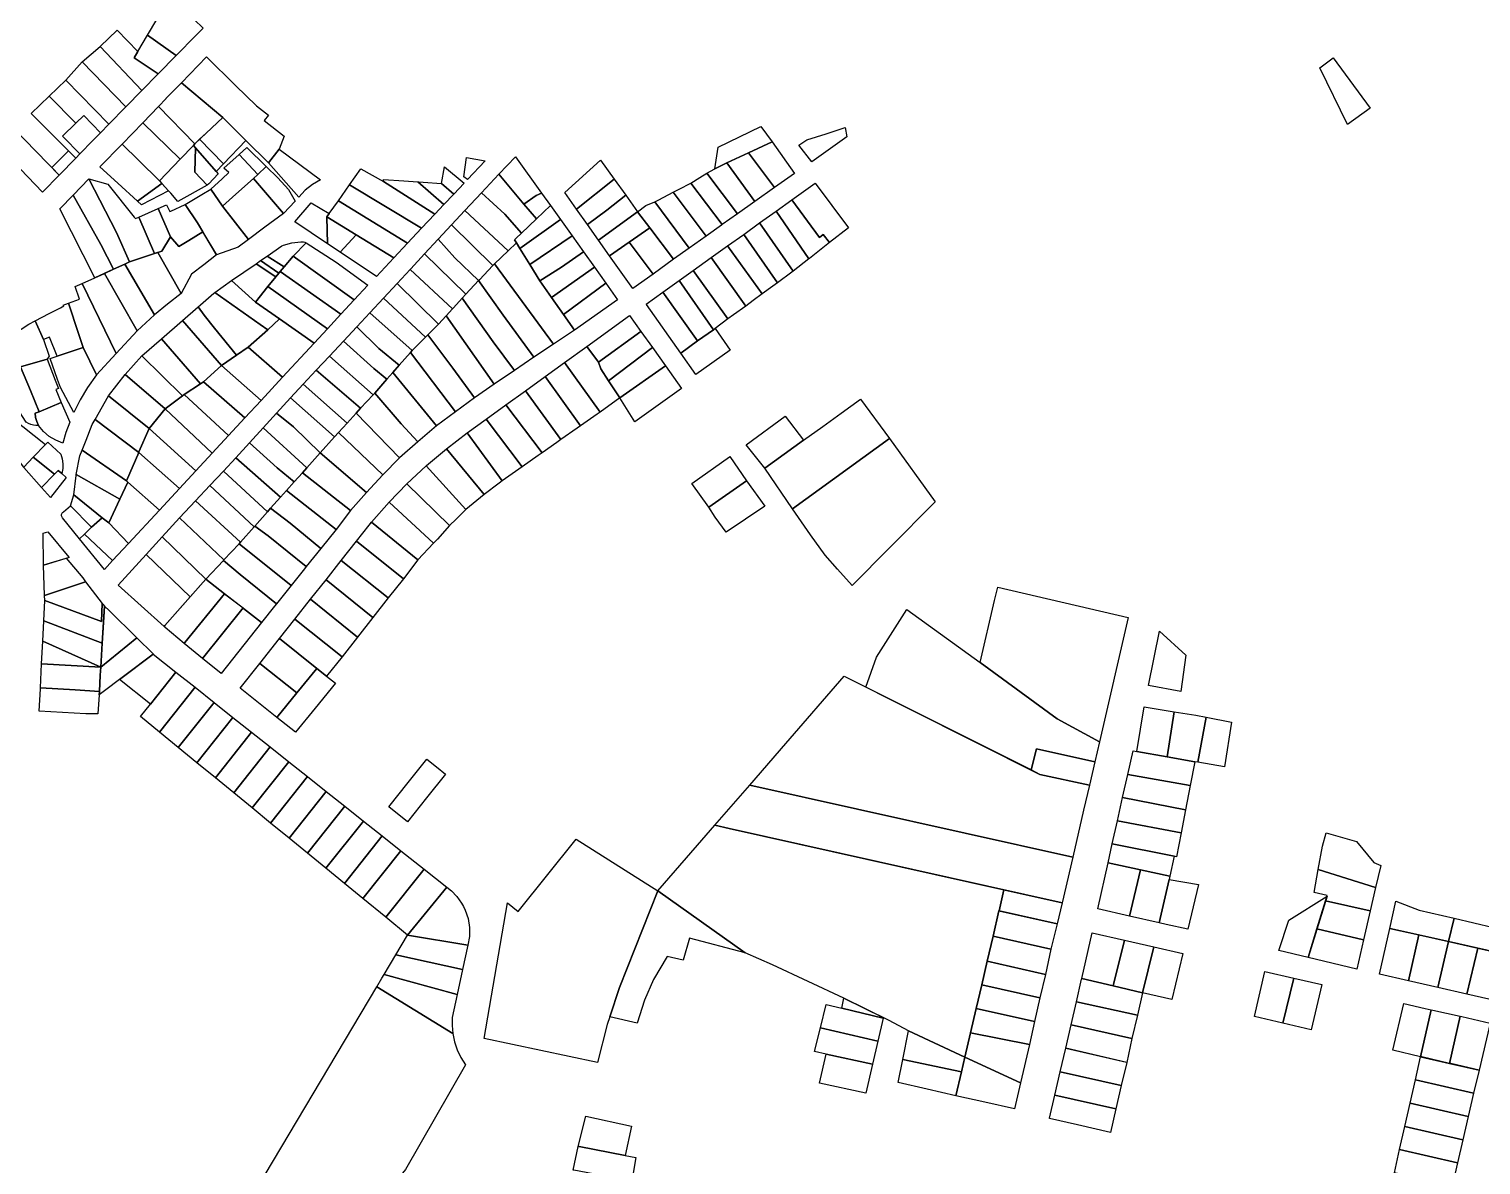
# Model space of a CAD drawing. Header units: millimetres. Extents: x 522658 to 553925, y 7796479 to 7820139.
# Drawn here: x 541601 to 542333, y 7801789 to 7802362 of the extents above; entities that cross this region are included whole.
import ezdxf

# ---------------------------------------------------------------- set-up
doc = ezdxf.new("R2010")
doc.units = ezdxf.units.MM
doc.layers.add('ZONA RESIDENCIAL 2 (ZR_2)', color=2, linetype='Continuous')

msp = doc.modelspace()

# ---------------------------------------------------------------- linework, layer by layer
at = {"layer": 'ZONA RESIDENCIAL 2 (ZR_2)'}
for points in [[(541662.05, 7802361.23), (541671.97, 7802378.22), (541674.99, 7802375.32), (541688.57, 7802362.28), (541684.87, 7802358.5), (541675, 7802348.41), (541660.6, 7802358.75), (541662.05, 7802361.23)], [(541636.67, 7802352.98), (541645.35, 7802361.26), (541655.77, 7802350.52), (541653.86, 7802347.27), (541666.03, 7802339.23), (541657.8, 7802330.82), (541636.67, 7802352.98)], [(541675, 7802348.41), (541666.03, 7802339.23), (541653.86, 7802347.27), (541655.77, 7802350.52), (541660.6, 7802358.75), (541675, 7802348.41)], [(541657.8, 7802330.82), (541649.74, 7802322.58), (541627.71, 7802345.26), (541636.67, 7802352.98), (541657.8, 7802330.82)], [(541726.96, 7802301.21), (541721.49, 7802294.3), (541710.11, 7802305.54), (541698.55, 7802317.13), (541677.65, 7802334.68), (541690.32, 7802347.77), (541705, 7802333.31), (541715.44, 7802323.04), (541721.59, 7802318.4), (541719.31, 7802315.7), (541729.42, 7802307.71), (541726.96, 7802301.21)], [(542258.02, 7802347.33), (542276.68, 7802321.95), (542265.3, 7802313.62), (542251.43, 7802342.21), (542258.02, 7802347.33)], [(541649.74, 7802322.58), (541641.17, 7802313.81), (541619.39, 7802336), (541627.71, 7802345.26), (541649.74, 7802322.58)], [(541636.92, 7802309.46), (541628.46, 7802318.11), (541624.48, 7802314.3), (541610.99, 7802327.91), (541619.39, 7802336), (541641.17, 7802313.81), (541636.92, 7802309.46)], [(541690.15, 7802309.33), (541684.39, 7802303.9), (541666.16, 7802322.78), (541670.01, 7802326.78), (541670.07, 7802326.84), (541677.65, 7802334.68), (541698.55, 7802317.13), (541690.15, 7802309.33)], [(541624.47, 7802314.3), (541617.67, 7802307.79), (541618.18, 7802307.19), (541626.5, 7802298.8), (541624.43, 7802296.68), (541601.98, 7802319.23), (541610.99, 7802327.91), (541624.47, 7802314.3)], [(541633.12, 7802305.57), (541626.5, 7802298.8), (541618.18, 7802307.19), (541617.67, 7802307.79), (541624.48, 7802314.3), (541628.46, 7802318.11), (541636.92, 7802309.46), (541633.12, 7802305.57)], [(541683.73, 7802303.04), (541677.1, 7802296.18), (541658.21, 7802314.53), (541666.16, 7802322.78), (541684.39, 7802303.9), (541683.73, 7802303.04)], [(541585.18, 7802302.82), (541593.08, 7802311.78), (541616.11, 7802288.17), (541607.8, 7802279.66), (541607.69, 7802279.55), (541585.18, 7802302.82)], [(541677.1, 7802296.18), (541666.6, 7802285.32), (541656.2, 7802295.49), (541647.79, 7802303.71), (541658.21, 7802314.53), (541677.1, 7802296.18)], [(541698.84, 7802293.79), (541686.87, 7802306.23), (541690.15, 7802309.33), (541698.55, 7802317.13), (541710.11, 7802305.54), (541698.84, 7802293.79)], [(541948.08, 7802302.16), (541969.74, 7802312.67), (541975.35, 7802304.86), (541963.51, 7802299.37), (541952.49, 7802294.25), (541946.56, 7802291.24), (541948.08, 7802302.16)], [(542013.07, 7802307.4), (541995.42, 7802294.82), (541988.73, 7802303.28), (541992.89, 7802305.99), (542002.61, 7802308.93), (542012.1, 7802312.15), (542013.07, 7802307.4)], [(541667.89, 7802283.9), (541655.57, 7802275.03), (541645.59, 7802284.14), (541636.62, 7802292.33), (541647.79, 7802303.71), (541656.2, 7802295.49), (541666.6, 7802285.32), (541667.89, 7802283.9)], [(541698.84, 7802293.79), (541695.17, 7802289.97), (541684.79, 7802301.85), (541683.73, 7802303.04), (541684.39, 7802303.9), (541686.87, 7802306.23), (541698.84, 7802293.79)], [(541976.54, 7802281.84), (541963.51, 7802299.37), (541975.35, 7802304.86), (541986.7, 7802289.03), (541976.54, 7802281.84)], [(541612.31, 7802292.06), (541620.8, 7802300.33), (541624.43, 7802296.68), (541616.11, 7802288.17), (541612.31, 7802292.06)], [(541690.6, 7802283.08), (541675.85, 7802274.89), (541672.33, 7802278.97), (541671.25, 7802280.22), (541666.6, 7802285.32), (541677.1, 7802296.18), (541683.73, 7802303.04), (541684.79, 7802301.85), (541684.52, 7802289.68), (541690.6, 7802283.08)], [(541690.6, 7802283.08), (541684.52, 7802289.68), (541684.79, 7802301.85), (541695.17, 7802289.97), (541696.24, 7802288.75), (541691.53, 7802283.83), (541690.6, 7802283.08)], [(541705.08, 7802278.48), (541698.46, 7802272.45), (541692.42, 7802281.1), (541698.17, 7802286.34), (541701.62, 7802289.49), (541699.05, 7802291.7), (541706.77, 7802298.59), (541716.21, 7802288.51), (541713.97, 7802286.42), (541705.08, 7802278.48)], [(541716.21, 7802288.51), (541706.77, 7802298.59), (541710.69, 7802302.08), (541720.38, 7802292.4), (541716.21, 7802288.51)], [(541747.79, 7802285.77), (541743.7, 7802283.43), (541740.01, 7802280.49), (541736.81, 7802277.02), (541721.49, 7802294.3), (541726.96, 7802301.21), (541747.79, 7802285.77)], [(541830.76, 7802295.4), (541821.79, 7802285.89), (541820.05, 7802287.33), (541821.41, 7802297.06), (541830.76, 7802295.4)], [(541859.17, 7802279.07), (541856.44, 7802277.91), (541850.19, 7802273.52), (541837.6, 7802288.62), (541845.97, 7802297.27), (541859.17, 7802279.07)], [(541966.62, 7802274.81), (541952.49, 7802294.25), (541963.51, 7802299.37), (541976.54, 7802281.84), (541966.62, 7802274.81)], [(541729.14, 7802268.82), (541713.97, 7802286.42), (541716.21, 7802288.51), (541720.38, 7802292.4), (541726.19, 7802286.81), (541731.57, 7802280.81), (541734.99, 7802275.08), (541729.14, 7802268.82)], [(541779.44, 7802284.96), (541805.32, 7802268.44), (541798.6, 7802261.32), (541762.34, 7802283.24), (541768.03, 7802291.38), (541779.44, 7802284.96)], [(541820.09, 7802284.09), (541814.91, 7802278.61), (541808.79, 7802283.95), (541810.17, 7802292.33), (541820.09, 7802284.09)], [(541850.19, 7802273.52), (541856.69, 7802266.13), (541849.08, 7802258.89), (541840.61, 7802268.44), (541828.89, 7802279.27), (541837.6, 7802288.62), (541850.19, 7802273.52)], [(541870.86, 7802279.39), (541888.94, 7802295.7), (541895.83, 7802286.07), (541876.76, 7802271.06), (541870.86, 7802279.39)], [(541950.19, 7802263.17), (541934.34, 7802284.09), (541938.87, 7802286.91), (541942.49, 7802289.13), (541957.83, 7802268.59), (541950.19, 7802263.17)], [(541946.56, 7802291.24), (541952.49, 7802294.25), (541966.62, 7802274.81), (541957.83, 7802268.59), (541942.49, 7802289.13), (541946.56, 7802291.24)], [(541643.41, 7802240.69), (541637, 7802253.1), (541623.1, 7802278.11), (541630.95, 7802286.26), (541644.94, 7802259.24), (541651.56, 7802244.42), (541649.1, 7802243.29), (541643.41, 7802240.69)], [(541653.94, 7802267.02), (541654.58, 7802266.23), (541656.27, 7802266.98), (541664.15, 7802248.71), (541651.56, 7802244.42), (541644.94, 7802259.24), (541630.95, 7802286.26), (541640.66, 7802283.56), (541653.94, 7802267.02)], [(541655.57, 7802275.03), (541667.89, 7802283.9), (541671.25, 7802280.22), (541657.61, 7802273.17), (541655.57, 7802275.03)], [(541719.77, 7802261.9), (541711.42, 7802255.73), (541698.46, 7802272.45), (541705.08, 7802278.48), (541713.97, 7802286.42), (541729.14, 7802268.82), (541719.77, 7802261.9)], [(541791.63, 7802253.88), (541756.79, 7802275.11), (541762.34, 7802283.24), (541798.6, 7802261.32), (541791.63, 7802253.88)], [(541805.32, 7802268.44), (541779.44, 7802284.96), (541779.48, 7802286.01), (541789.68, 7802285.29), (541796.78, 7802284.79), (541809.91, 7802273.31), (541805.32, 7802268.44)], [(541809.91, 7802273.31), (541796.78, 7802284.79), (541799.48, 7802284.6), (541808.79, 7802283.95), (541814.91, 7802278.61), (541809.91, 7802273.31)], [(541901.57, 7802278.06), (541892.08, 7802270.46), (541882.24, 7802263.33), (541876.76, 7802271.06), (541895.83, 7802286.07), (541901.57, 7802278.06)], [(541949.9, 7802262.97), (541942.08, 7802257.39), (541925.47, 7802279.5), (541928.43, 7802281.02), (541934.34, 7802284.09), (541950.19, 7802263.17), (541949.9, 7802262.97)], [(542001.13, 7802258.26), (541999.16, 7802256.72), (541985.3, 7802275.64), (541997.04, 7802284.03), (542013.77, 7802261.61), (542004.22, 7802254.11), (542001.13, 7802258.26)], [(541633.99, 7802236.38), (541616.38, 7802271.14), (541623.1, 7802278.11), (541637, 7802253.1), (541643.41, 7802240.69), (541633.99, 7802236.38)], [(541706.24, 7802251.91), (541695.39, 7802247.95), (541685.71, 7802264.03), (541679.64, 7802273.4), (541687.97, 7802278.42), (541692.42, 7802281.1), (541698.46, 7802272.45), (541711.42, 7802255.73), (541706.24, 7802251.91)], [(541734.82, 7802264.58), (541743.1, 7802274.11), (541752.11, 7802268.73), (541750.97, 7802267.17), (541751.31, 7802253.53), (541734.82, 7802264.58)], [(541784.74, 7802246.52), (541765.78, 7802258.11), (541750.97, 7802267.17), (541752.11, 7802268.73), (541756.79, 7802275.11), (541791.63, 7802253.88), (541784.74, 7802246.52)], [(541846.45, 7802253.96), (541842.28, 7802249.93), (541820.51, 7802270.27), (541828.89, 7802279.27), (541840.61, 7802268.44), (541849.08, 7802258.89), (541846.42, 7802256.36), (541845.67, 7802255.65), (541845.49, 7802255.48), (541846.45, 7802253.96)], [(541856.69, 7802266.13), (541850.19, 7802273.52), (541856.44, 7802277.91), (541859.17, 7802279.07), (541863.71, 7802272.81), (541856.69, 7802266.13)], [(541907.57, 7802269.67), (541887.92, 7802255.32), (541882.24, 7802263.33), (541892.08, 7802270.46), (541901.57, 7802278.06), (541907.57, 7802269.67)], [(541925.73, 7802245.72), (541913.72, 7802261.56), (541907.57, 7802269.67), (541911.73, 7802272.89), (541916.29, 7802274.72), (541933.58, 7802251.32), (541925.73, 7802245.72)], [(541933.58, 7802251.32), (541916.29, 7802274.72), (541918.29, 7802275.76), (541925.47, 7802279.5), (541942.08, 7802257.39), (541933.58, 7802251.32)], [(542004.22, 7802254.11), (541994.14, 7802246.19), (541993.87, 7802245.97), (541977.44, 7802270.02), (541985.3, 7802275.64), (541999.16, 7802256.72), (542001.13, 7802258.26), (542004.22, 7802254.11)], [(541667.8, 7802249.79), (541664.15, 7802248.71), (541656.27, 7802266.98), (541665.99, 7802271.28), (541672.23, 7802257.02), (541667.8, 7802249.79)], [(541679.64, 7802273.4), (541685.71, 7802264.03), (541688.41, 7802259.55), (541681.39, 7802255.26), (541676.4, 7802252.21), (541672.23, 7802257.02), (541665.99, 7802271.28), (541670.24, 7802273.17), (541671.91, 7802269.83), (541672.38, 7802270.05), (541679.64, 7802273.4)], [(541751.31, 7802253.53), (541750.97, 7802267.17), (541765.78, 7802258.11), (541757.7, 7802249.26), (541751.31, 7802253.53)], [(541834.67, 7802242.52), (541813.77, 7802263.03), (541820.51, 7802270.27), (541842.28, 7802249.93), (541835.51, 7802243.39), (541834.67, 7802242.52)], [(541868.77, 7802265.69), (541848.2, 7802251.19), (541846.45, 7802253.96), (541845.49, 7802255.48), (541845.67, 7802255.65), (541846.42, 7802256.36), (541849.08, 7802258.89), (541856.69, 7802266.13), (541863.71, 7802272.81), (541868.77, 7802265.69)], [(541887.92, 7802255.32), (541907.57, 7802269.67), (541913.72, 7802261.56), (541903.28, 7802254.32), (541893.46, 7802247.51), (541887.92, 7802255.32)], [(541993.87, 7802245.97), (541985.98, 7802239.78), (541969.05, 7802264.02), (541977.44, 7802270.02), (541993.87, 7802245.97)], [(541688.51, 7802259.38), (541695.39, 7802247.95), (541688.89, 7802242.94), (541682.74, 7802238.21), (541677.53, 7802228.4), (541665.85, 7802249.21), (541667.8, 7802249.79), (541672.23, 7802257.02), (541676.4, 7802252.21), (541681.39, 7802255.26), (541688.41, 7802259.55), (541688.51, 7802259.38)], [(541827.45, 7802235.01), (541815.53, 7802246.41), (541807.12, 7802255.88), (541813.77, 7802263.03), (541834.67, 7802242.52), (541827.83, 7802235.4), (541827.45, 7802235.01)], [(541848.2, 7802251.19), (541868.77, 7802265.69), (541874.54, 7802257.56), (541853.28, 7802243.14), (541848.2, 7802251.19)], [(541915.33, 7802238.3), (541903.28, 7802254.32), (541913.72, 7802261.56), (541925.73, 7802245.72), (541915.33, 7802238.3)], [(541985.98, 7802239.78), (541985.3, 7802239.25), (541978.04, 7802233.92), (541961.02, 7802258.2), (541969.05, 7802264.02), (541985.98, 7802239.78)], [(541729.11, 7802252.86), (541733.37, 7802254.08), (541737.77, 7802254.58), (541738.49, 7802254.57), (541739.21, 7802254.47), (541739.91, 7802254.27), (541740.57, 7802253.98), (541734.07, 7802247.28), (541729.41, 7802241.89), (541720.83, 7802247.28), (541728.36, 7802252.43), (541729.11, 7802252.86)], [(541764.76, 7802225.22), (541734.07, 7802247.28), (541740.57, 7802253.98), (541755.61, 7802244.29), (541771.62, 7802232.62), (541764.76, 7802225.22)], [(541757.7, 7802249.26), (541765.78, 7802258.11), (541784.74, 7802246.52), (541775.9, 7802237.08), (541757.7, 7802249.26)], [(541827.45, 7802235.01), (541821.07, 7802228.1), (541800.19, 7802248.41), (541807.12, 7802255.88), (541815.53, 7802246.41), (541827.45, 7802235.01)], [(541875.72, 7802210.02), (541865.24, 7802202.98), (541835.51, 7802243.39), (541842.28, 7802249.93), (541846.45, 7802253.96), (541848.2, 7802251.19), (541853.28, 7802243.14), (541858.37, 7802234.79), (541864.18, 7802226.49), (541870.17, 7802217.94), (541875.72, 7802210.02)], [(541880.27, 7802249.49), (541869.16, 7802241.79), (541858.37, 7802234.79), (541853.28, 7802243.14), (541874.54, 7802257.56), (541880.27, 7802249.49)], [(541893.46, 7802247.51), (541903.28, 7802254.32), (541915.33, 7802238.3), (541905.15, 7802231.03), (541893.46, 7802247.51)], [(541962.02, 7802222.17), (541944.63, 7802246.57), (541952.93, 7802252.5), (541970.36, 7802228.29), (541965.84, 7802224.97), (541962.02, 7802222.17)], [(541978.04, 7802233.92), (541975.69, 7802232.2), (541970.36, 7802228.29), (541952.93, 7802252.5), (541961.02, 7802258.2), (541978.04, 7802233.92)], [(541677.53, 7802228.4), (541670.68, 7802223.18), (541664.04, 7802217.69), (541649.1, 7802243.29), (541651.56, 7802244.42), (541664.15, 7802248.71), (541665.85, 7802249.21), (541677.53, 7802228.4)], [(541726.78, 7802238.79), (541725.25, 7802236.91), (541715.32, 7802243.5), (541717.59, 7802245.06), (541726.78, 7802238.79)], [(541729.41, 7802241.89), (541727.44, 7802239.61), (541726.78, 7802238.79), (541717.59, 7802245.06), (541720.83, 7802247.28), (541729.41, 7802241.89)], [(541764.76, 7802225.22), (541758.07, 7802218.01), (541727.44, 7802239.61), (541729.41, 7802241.89), (541734.07, 7802247.28), (541764.76, 7802225.22)], [(541821.07, 7802228.1), (541819.19, 7802226.05), (541814.79, 7802221.28), (541814.35, 7802220.81), (541792.9, 7802240.55), (541793.26, 7802240.94), (541800.19, 7802248.41), (541821.07, 7802228.1)], [(541858.37, 7802234.79), (541869.16, 7802241.79), (541880.27, 7802249.49), (541885.8, 7802241.71), (541864.18, 7802226.49), (541858.37, 7802234.79)], [(541953.11, 7802215.63), (541935.64, 7802240.14), (541944.63, 7802246.57), (541962.02, 7802222.17), (541955.93, 7802217.7), (541953.11, 7802215.63)], [(541655.3, 7802209.73), (541644.73, 7802198.28), (541627.66, 7802233.58), (541633.99, 7802236.38), (541638.84, 7802238.6), (541655.3, 7802209.73)], [(541664.04, 7802217.69), (541655.3, 7802209.73), (541638.84, 7802238.6), (541643.41, 7802240.69), (541649.1, 7802243.29), (541664.04, 7802217.69)], [(541725.25, 7802236.91), (541721.26, 7802231.99), (541714.93, 7802224.19), (541702.96, 7802235.04), (541715.32, 7802243.5), (541725.25, 7802236.91)], [(541751.35, 7802210.75), (541721.26, 7802231.99), (541725.25, 7802236.91), (541726.78, 7802238.79), (541727.44, 7802239.61), (541758.07, 7802218.01), (541751.35, 7802210.75)], [(541814.35, 7802220.81), (541811.06, 7802217.26), (541807.17, 7802213.07), (541786.36, 7802233.5), (541792.9, 7802240.55), (541814.35, 7802220.81)], [(541865.24, 7802202.98), (541855.35, 7802196.33), (541839.84, 7802217.49), (541827.45, 7802235.01), (541827.83, 7802235.4), (541834.67, 7802242.52), (541835.51, 7802243.39), (541865.24, 7802202.98)], [(541864.18, 7802226.49), (541885.8, 7802241.71), (541891.55, 7802233.62), (541870.17, 7802217.94), (541864.18, 7802226.49)], [(541945.77, 7802210.24), (541928.57, 7802235.09), (541935.64, 7802240.14), (541953.11, 7802215.63), (541946.63, 7802210.88), (541945.77, 7802210.24)], [(541644.73, 7802198.28), (541634.82, 7802187.55), (541628.16, 7802201.29), (541625.86, 7802208.27), (541620.8, 7802223.63), (541626.29, 7802225.58), (541624.2, 7802232.06), (541627.66, 7802233.58), (541644.73, 7802198.28)], [(541717.32, 7802212.89), (541694.46, 7802228.97), (541702.96, 7802235.04), (541714.93, 7802224.19), (541727.11, 7802215.65), (541721.23, 7802210.14), (541717.32, 7802212.89)], [(541751.35, 7802210.75), (541744.55, 7802203.42), (541727.11, 7802215.65), (541714.93, 7802224.19), (541721.26, 7802231.99), (541751.35, 7802210.75)], [(541800.73, 7802206.5), (541779.56, 7802226.18), (541786.36, 7802233.5), (541807.17, 7802213.07), (541801.89, 7802207.68), (541800.73, 7802206.5)], [(541855.35, 7802196.33), (541845.45, 7802189.68), (541834.76, 7802204.07), (541819.19, 7802226.05), (541821.07, 7802228.1), (541827.45, 7802235.01), (541839.84, 7802217.49), (541855.35, 7802196.33)], [(541870.17, 7802217.94), (541891.55, 7802233.62), (541897.42, 7802225.36), (541875.72, 7802210.02), (541870.17, 7802217.94)], [(541945.77, 7802210.24), (541937.81, 7802204.57), (541920.23, 7802229.13), (541928.57, 7802235.09), (541945.77, 7802210.24)], [(541625.86, 7802208.27), (541628.16, 7802201.29), (541621.18, 7802198.96), (541615.12, 7802196.93), (541611.23, 7802206.45), (541608.22, 7802205.26), (541604, 7802214.64), (541611.06, 7802218.35), (541616.69, 7802221.31), (541618.38, 7802222.19), (541618.15, 7802222.68), (541620.8, 7802223.63), (541625.86, 7802208.27)], [(541711.25, 7802201.46), (541705.42, 7802197.42), (541694.35, 7802211.04), (541689.11, 7802217.6), (541686.18, 7802221.82), (541687.22, 7802222.73), (541693.96, 7802228.62), (541694.46, 7802228.97), (541717.32, 7802212.89), (541721.23, 7802210.14), (541711.25, 7802201.46)], [(541794.04, 7802199.67), (541772.6, 7802218.69), (541779.56, 7802226.18), (541800.73, 7802206.5), (541794.04, 7802199.67)], [(541845.45, 7802189.68), (541835.35, 7802182.74), (541811.06, 7802217.26), (541814.35, 7802220.81), (541814.79, 7802221.28), (541819.19, 7802226.05), (541834.76, 7802204.07), (541845.45, 7802189.68)], [(541937.81, 7802204.57), (541929.3, 7802198.48), (541911.96, 7802222.93), (541911.89, 7802223.17), (541920.23, 7802229.13), (541937.81, 7802204.57)], [(541697.85, 7802192.17), (541678.18, 7802214.85), (541686.18, 7802221.82), (541689.11, 7802217.6), (541694.35, 7802211.04), (541705.42, 7802197.42), (541697.85, 7802192.17)], [(541721.23, 7802210.14), (541727.11, 7802215.65), (541744.55, 7802203.42), (541728.68, 7802186.29), (541711.25, 7802201.46), (541721.23, 7802210.14)], [(541787.46, 7802192.44), (541777.11, 7802200.7), (541766.14, 7802211.72), (541772.6, 7802218.69), (541794.04, 7802199.67), (541793.13, 7802198.7), (541787.46, 7802192.44)], [(541835.35, 7802182.74), (541825.36, 7802175.88), (541814.46, 7802190.87), (541801.89, 7802207.68), (541807.17, 7802213.07), (541811.06, 7802217.26), (541835.35, 7802182.74)], [(541909.27, 7802209.27), (541887.81, 7802193.94), (541882, 7802201.8), (541903.54, 7802217.34), (541909.27, 7802209.27)], [(541608.22, 7802205.26), (541611, 7802196.85), (541610.04, 7802195.34), (541596.63, 7802191.47), (541595.25, 7802194.78), (541589.22, 7802205.37), (541589.78, 7802205.73), (541600.86, 7802212.99), (541604, 7802214.64), (541608.22, 7802205.26)], [(541688.86, 7802183.97), (541687.27, 7802182.93), (541667.57, 7802205.6), (541678.18, 7802214.85), (541697.85, 7802192.17), (541688.86, 7802183.97)], [(541787.46, 7802192.44), (541784.18, 7802188.68), (541781.24, 7802185.29), (541774.62, 7802190.6), (541759.38, 7802204.44), (541766.14, 7802211.72), (541777.11, 7802200.7), (541787.46, 7802192.44)], [(541887.81, 7802193.94), (541909.27, 7802209.27), (541914.99, 7802201.22), (541892.97, 7802184.49), (541889, 7802190.57), (541887.81, 7802193.94)], [(541954.27, 7802200), (541936.96, 7802187.67), (541929.3, 7802198.48), (541937.81, 7802204.57), (541945.77, 7802210.24), (541946.63, 7802210.88), (541954.27, 7802200)], [(541623.47, 7802168.52), (541616.71, 7802181.05), (541615.22, 7802185.2), (541611.47, 7802195.66), (541615.12, 7802196.93), (541621.18, 7802198.96), (541628.16, 7802201.29), (541634.82, 7802187.55), (541630.36, 7802181.15), (541626.69, 7802174.96), (541623.47, 7802168.52)], [(541687.27, 7802182.93), (541679.01, 7802177.51), (541678.26, 7802176.95), (541657.78, 7802197.14), (541667.57, 7802205.6), (541687.27, 7802182.93)], [(541728.68, 7802186.29), (541717.8, 7802174.56), (541697.85, 7802192.17), (541705.42, 7802197.42), (541711.25, 7802201.46), (541728.68, 7802186.29)], [(541774.33, 7802177.39), (541752.31, 7802196.89), (541759.38, 7802204.44), (541774.62, 7802190.6), (541781.24, 7802185.29), (541775.18, 7802178.3), (541774.33, 7802177.39)], [(541825.36, 7802175.88), (541815.8, 7802168.82), (541793.13, 7802198.7), (541794.04, 7802199.67), (541800.73, 7802206.5), (541801.89, 7802207.68), (541814.46, 7802190.87), (541825.36, 7802175.88)], [(541888.62, 7802168.73), (541870.71, 7802193.66), (541882, 7802201.8), (541887.81, 7802193.94), (541889, 7802190.57), (541892.97, 7802184.49), (541898.58, 7802175.91), (541888.62, 7802168.73)], [(541892.97, 7802184.49), (541914.99, 7802201.22), (541921.57, 7802191.96), (541898.58, 7802175.91), (541892.97, 7802184.49)], [(541605.66, 7802161.94), (541604.36, 7802161.91), (541603.07, 7802162.07), (541601.81, 7802162.41), (541600.62, 7802162.93), (541599.51, 7802163.61), (541591.19, 7802176.37), (541585.31, 7802187.43), (541595.25, 7802194.78), (541596.63, 7802191.47), (541601.58, 7802179.54), (541606.01, 7802168.89), (541603.96, 7802168.17), (541604.21, 7802166.01), (541604.78, 7802163.92), (541605.66, 7802161.94)], [(541617.12, 7802173.52), (541606.01, 7802168.89), (541601.58, 7802179.54), (541596.63, 7802191.47), (541610.04, 7802195.34), (541614.09, 7802184.73), (541615.66, 7802180.62), (541614.41, 7802180.1), (541617.12, 7802173.52)], [(541678.26, 7802176.95), (541669.45, 7802170.34), (541649.25, 7802187.61), (541657.78, 7802197.14), (541678.26, 7802176.95)], [(541767.99, 7802170.62), (541745.64, 7802189.78), (541752.31, 7802196.89), (541774.33, 7802177.39), (541767.99, 7802170.62)], [(541815.8, 7802168.82), (541806.28, 7802161.79), (541784.18, 7802188.68), (541787.46, 7802192.44), (541793.13, 7802198.7), (541815.8, 7802168.82)], [(541887.1, 7802167.63), (541878.83, 7802161.83), (541860.91, 7802186.58), (541870.71, 7802193.66), (541888.62, 7802168.73), (541887.1, 7802167.63)], [(541669.45, 7802170.34), (541661.42, 7802160.48), (541640.91, 7802176.96), (541649.25, 7802187.61), (541669.45, 7802170.34)], [(541717.8, 7802174.56), (541709.65, 7802165.78), (541688.86, 7802183.97), (541697.85, 7802192.17), (541717.8, 7802174.56)], [(541761.17, 7802163.17), (541739.09, 7802182.79), (541745.64, 7802189.78), (541767.99, 7802170.62), (541765.74, 7802168.22), (541761.17, 7802163.17)], [(541806.28, 7802161.79), (541796.8, 7802153.64), (541788.49, 7802162.78), (541775.18, 7802178.3), (541781.24, 7802185.29), (541784.18, 7802188.68), (541806.28, 7802161.79)], [(541877.12, 7802160.63), (541868.87, 7802154.83), (541851.06, 7802179.47), (541860.91, 7802186.58), (541878.83, 7802161.83), (541877.12, 7802160.63)], [(541906.2, 7802163.74), (541898.58, 7802175.91), (541921.57, 7802191.96), (541929.63, 7802180.6), (541906.2, 7802163.74)], [(541679.01, 7802177.51), (541687.27, 7802182.93), (541688.86, 7802183.97), (541709.65, 7802165.78), (541701.37, 7802156.83), (541679.01, 7802177.51)], [(541761.17, 7802163.17), (541756.83, 7802158.37), (541754.9, 7802156.24), (541732.67, 7802175.95), (541739.09, 7802182.79), (541761.17, 7802163.17)], [(541859.45, 7802148.21), (541841.15, 7802172.32), (541851.06, 7802179.47), (541868.87, 7802154.83), (541866.84, 7802153.4), (541859.45, 7802148.21)], [(541621.4, 7802163.65), (541619.5, 7802158.42), (541617.89, 7802153.1), (541614.31, 7802154.49), (541611.01, 7802156.46), (541608.1, 7802158.97), (541605.66, 7802161.94), (541604.78, 7802163.92), (541604.21, 7802166.01), (541603.96, 7802168.17), (541606.01, 7802168.89), (541617.12, 7802173.52), (541621.4, 7802163.65)], [(541656.27, 7802148.65), (541656.14, 7802148.36), (541634.16, 7802164.99), (541640.91, 7802176.96), (541661.42, 7802160.48), (541656.27, 7802148.65)], [(541701.37, 7802156.83), (541693.21, 7802148.03), (541669.45, 7802170.34), (541678.26, 7802176.95), (541679.01, 7802177.51), (541701.37, 7802156.83)], [(541747.64, 7802148.22), (541734.14, 7802161.28), (541725.57, 7802168.16), (541732.67, 7802175.95), (541754.9, 7802156.24), (541747.64, 7802148.22)], [(541796.8, 7802153.64), (541787.59, 7802145.72), (541765.74, 7802168.22), (541767.99, 7802170.62), (541774.33, 7802177.39), (541775.18, 7802178.3), (541788.49, 7802162.78), (541796.8, 7802153.64)], [(541857.44, 7802146.79), (541849.44, 7802141.16), (541831.29, 7802165.22), (541841.15, 7802172.32), (541859.45, 7802148.21), (541857.44, 7802146.79)], [(542034.5, 7802155.48), (541985.67, 7802119.91), (541971.61, 7802140.46), (541991.12, 7802154.51), (542000.85, 7802161.51), (542010.19, 7802168.24), (542019.81, 7802175.16), (542034.5, 7802155.48)], [(541593.73, 7802164.66), (541597.76, 7802161.47), (541609.19, 7802152.42), (541602.97, 7802145.94), (541598.23, 7802140.97), (541585.23, 7802157.91), (541593.73, 7802164.66)], [(541656.14, 7802148.36), (541649.95, 7802134.11), (541627.68, 7802149.6), (541629.74, 7802154.6), (541632.71, 7802162.41), (541634.16, 7802164.99), (541656.14, 7802148.36)], [(541661.42, 7802160.48), (541669.45, 7802170.34), (541693.21, 7802148.03), (541685.01, 7802139.18), (541661.42, 7802160.48)], [(541740.84, 7802140.57), (541718.91, 7802160.85), (541725.57, 7802168.16), (541734.14, 7802161.28), (541747.64, 7802148.22), (541740.84, 7802140.57)], [(541787.59, 7802145.72), (541779.16, 7802137.13), (541756.83, 7802158.37), (541761.17, 7802163.17), (541765.74, 7802168.22), (541787.59, 7802145.72)], [(541849.44, 7802141.16), (541847.63, 7802139.89), (541839.31, 7802134.02), (541821.62, 7802158.26), (541831.29, 7802165.22), (541849.44, 7802141.16)], [(541971.61, 7802140.46), (541962.19, 7802152.28), (541982, 7802166.66), (541991.12, 7802154.51), (541971.61, 7802140.46)], [(541676.76, 7802130.14), (541656.14, 7802148.36), (541656.27, 7802148.65), (541661.42, 7802160.48), (541685.01, 7802139.18), (541676.76, 7802130.14)], [(541734.54, 7802133.5), (541725.99, 7802140.64), (541712.01, 7802153.29), (541718.91, 7802160.85), (541740.84, 7802140.57), (541738.64, 7802138.1), (541734.54, 7802133.5)], [(541779.16, 7802137.13), (541770.92, 7802128.13), (541747.64, 7802148.22), (541754.9, 7802156.24), (541756.83, 7802158.37), (541779.16, 7802137.13)], [(541839.31, 7802134.02), (541837.75, 7802132.82), (541830.31, 7802127.12), (541811.21, 7802150.19), (541821.62, 7802158.26), (541839.31, 7802134.02)], [(541613.7, 7802137.45), (541602.97, 7802145.94), (541609.19, 7802152.42), (541610.38, 7802153.53), (541616.91, 7802147.54), (541617.59, 7802145.15), (541617.91, 7802142.69), (541617.87, 7802140.2), (541617.47, 7802137.75), (541615.53, 7802139.33), (541613.7, 7802137.45)], [(541646.66, 7802124.84), (541624.68, 7802137.33), (541626.5, 7802146.73), (541627.63, 7802149.48), (541627.68, 7802149.6), (541649.95, 7802134.11), (541650.72, 7802133.42), (541646.66, 7802124.84)], [(541727.63, 7802125.83), (541705.12, 7802145.74), (541712.01, 7802153.29), (541725.99, 7802140.64), (541734.54, 7802133.5), (541730.68, 7802129.22), (541727.63, 7802125.83)], [(541820.94, 7802119.65), (541801.08, 7802141.69), (541801.26, 7802141.85), (541811.21, 7802150.19), (541830.31, 7802127.12), (541826.57, 7802124.14), (541820.94, 7802119.65)], [(542034.55, 7802100.31), (542015.69, 7802081.29), (542008.37, 7802089.55), (542002.07, 7802096.65), (541994.66, 7802106.87), (541985.67, 7802119.91), (542034.5, 7802155.48), (542057.51, 7802123.46), (542034.55, 7802100.31)], [(541598.23, 7802140.97), (541602.97, 7802145.94), (541613.7, 7802137.45), (541607.2, 7802130.78), (541598.32, 7802140.86), (541598.23, 7802140.97)], [(541676.76, 7802130.14), (541666.63, 7802119.27), (541650.72, 7802133.42), (541649.95, 7802134.11), (541656.14, 7802148.36), (541676.76, 7802130.14)], [(541721.01, 7802118.45), (541698.83, 7802139.02), (541705.12, 7802145.74), (541727.63, 7802125.83), (541722.64, 7802120.28), (541721.01, 7802118.45)], [(541770.92, 7802128.13), (541762.95, 7802119.1), (541738.64, 7802138.1), (541740.84, 7802140.57), (541747.64, 7802148.22), (541770.92, 7802128.13)], [(541962.49, 7802134.15), (541943.42, 7802120.77), (541934.85, 7802132.71), (541953.79, 7802146.17), (541953.97, 7802146.29), (541962.49, 7802134.15)], [(541617.47, 7802137.75), (541619.62, 7802135.83), (541611.72, 7802125.65), (541607.2, 7802130.78), (541613.7, 7802137.45), (541615.53, 7802139.33), (541617.47, 7802137.75)], [(541637.71, 7802115.36), (541623.52, 7802127.09), (541624.58, 7802136.81), (541624.68, 7802137.33), (541646.66, 7802124.84), (541641.05, 7802112.95), (541637.71, 7802115.36)], [(541714.28, 7802110.88), (541692.02, 7802131.74), (541698.83, 7802139.02), (541721.01, 7802118.45), (541714.59, 7802111.22), (541714.28, 7802110.88)], [(541762.95, 7802119.1), (541755.74, 7802109.47), (541730.68, 7802129.22), (541734.54, 7802133.5), (541738.64, 7802138.1), (541762.95, 7802119.1)], [(541820.94, 7802119.65), (541816.1, 7802114.73), (541812.8, 7802111.56), (541791.33, 7802132.56), (541801.08, 7802141.69), (541820.94, 7802119.65)], [(541666.63, 7802119.27), (541651.03, 7802102.52), (541641.05, 7802112.95), (541646.66, 7802124.84), (541650.72, 7802133.42), (541666.63, 7802119.27)], [(541707.37, 7802103.11), (541684.78, 7802124.01), (541692.02, 7802131.74), (541714.28, 7802110.88), (541707.37, 7802103.11)], [(541755.74, 7802109.47), (541748, 7802099.96), (541732.44, 7802112.79), (541722.64, 7802120.28), (541727.63, 7802125.83), (541730.68, 7802129.22), (541755.74, 7802109.47)], [(541812.8, 7802111.56), (541806.65, 7802104.69), (541804.71, 7802102.59), (541782.35, 7802123.27), (541791.33, 7802132.56), (541812.8, 7802111.56)], [(541952.17, 7802108.16), (541946.65, 7802115.72), (541943.42, 7802120.77), (541962.49, 7802134.15), (541971.75, 7802121.36), (541952.17, 7802108.16)], [(541632.39, 7802110.68), (541628.88, 7802107.19), (541626.39, 7802104.77), (541617.7, 7802115.45), (541617.52, 7802115.75), (541617.39, 7802116.07), (541617.31, 7802116.41), (541617.3, 7802116.75), (541617.33, 7802117.1), (541617.43, 7802117.43), (541617.57, 7802117.75), (541617.77, 7802118.03), (541618.01, 7802118.28), (541618.29, 7802118.49), (541621.73, 7802121.4), (541632.39, 7802110.68)], [(541637.71, 7802115.36), (541632.39, 7802110.68), (541621.73, 7802121.4), (541623.52, 7802127.09), (541637.71, 7802115.36)], [(541699.08, 7802094.21), (541676.67, 7802115.34), (541684.78, 7802124.01), (541707.37, 7802103.11), (541706.72, 7802102.38), (541699.08, 7802094.21)], [(541748, 7802099.96), (541740.6, 7802090.87), (541721.43, 7802106.37), (541714.59, 7802111.22), (541721.01, 7802118.45), (541722.64, 7802120.28), (541732.44, 7802112.79), (541748, 7802099.96)], [(541804.71, 7802102.59), (541796.89, 7802094.21), (541773.54, 7802113.17), (541782.35, 7802123.27), (541804.71, 7802102.59)], [(541641.05, 7802112.95), (541651.03, 7802102.52), (541642.99, 7802093.89), (541628.88, 7802107.19), (541632.39, 7802110.68), (541637.71, 7802115.36), (541641.05, 7802112.95)], [(541690.01, 7802084.52), (541667.94, 7802105.82), (541676.67, 7802115.34), (541699.08, 7802094.21), (541698.83, 7802093.94), (541690.01, 7802084.52)], [(541789.53, 7802084.75), (541765.97, 7802103.66), (541772.36, 7802111.74), (541773.54, 7802113.17), (541796.89, 7802094.21), (541789.53, 7802084.75)], [(541621.11, 7802095.43), (541608.11, 7802091.63), (541608.04, 7802107.74), (541610.33, 7802108.31), (541620.96, 7802095.65), (541621.11, 7802095.43)], [(541626.39, 7802104.77), (541628.88, 7802107.19), (541642.99, 7802093.89), (541638.86, 7802089.45), (541626.39, 7802104.77)], [(541682.06, 7802075.53), (541659.85, 7802096.96), (541667.94, 7802105.82), (541690.01, 7802084.52), (541682.06, 7802075.53)], [(541740.6, 7802090.87), (541739.67, 7802089.73), (541732.99, 7802081.4), (541706.72, 7802102.38), (541707.37, 7802103.11), (541714.28, 7802110.88), (541714.59, 7802111.22), (541721.43, 7802106.37), (541740.6, 7802090.87)], [(541732.99, 7802081.4), (541725.59, 7802072.16), (541707.34, 7802086.83), (541698.83, 7802093.94), (541699.08, 7802094.21), (541706.72, 7802102.38), (541732.99, 7802081.4)], [(541781.92, 7802075.08), (541758.26, 7802093.92), (541765.97, 7802103.66), (541789.53, 7802084.75), (541781.92, 7802075.08)], [(541628.05, 7802085.21), (541629.38, 7802083.25), (541608.72, 7802076.32), (541608.11, 7802091.63), (541619.67, 7802095.01), (541628.05, 7802085.21)], [(541682.06, 7802075.53), (541669.39, 7802061.2), (541668.91, 7802060.66), (541645.76, 7802081.51), (541659.85, 7802096.96), (541682.06, 7802075.53)], [(541725.59, 7802072.16), (541724.65, 7802070.98), (541718.02, 7802062.61), (541709.04, 7802069.78), (541699.46, 7802077.2), (541690.01, 7802084.52), (541698.83, 7802093.94), (541707.34, 7802086.83), (541725.59, 7802072.16)], [(541774.19, 7802065.24), (541750.58, 7802084.22), (541758.26, 7802093.92), (541781.92, 7802075.08), (541774.19, 7802065.24)], [(541679.45, 7802052.55), (541679.14, 7802052.17), (541669.5, 7802060.13), (541668.91, 7802060.66), (541669.39, 7802061.2), (541690.01, 7802084.52), (541699.46, 7802077.2), (541679.45, 7802052.55)], [(541774.19, 7802065.24), (541766.35, 7802055.26), (541742.8, 7802074.38), (541750.58, 7802084.22), (541774.19, 7802065.24)], [(541637.79, 7802072.17), (541637.35, 7802063.18), (541608.82, 7802073.78), (541608.72, 7802076.32), (541629.38, 7802083.25), (541637.79, 7802072.17)], [(541708.74, 7802070.01), (541688.37, 7802044.56), (541679.14, 7802052.17), (541679.45, 7802052.55), (541699.46, 7802077.2), (541708.74, 7802070.01)], [(542154.73, 7802065.25), (542140.27, 7802002.57), (542118.93, 7802014.19), (542080.11, 7802042.43), (542087.47, 7802073.77), (542089.05, 7802080.48), (542154.73, 7802065.25)], [(541637.79, 7802072.17), (541638.03, 7802071.87), (541638.96, 7802070.95), (541638.44, 7802062.73), (541637.79, 7802052.33), (541608.3, 7802063.49), (541608.82, 7802073.78), (541637.35, 7802063.18), (541637.79, 7802072.17)], [(541641.23, 7802068.71), (541655.15, 7802054.99), (541637.02, 7802040.23), (541637.79, 7802052.33), (541638.96, 7802070.95), (541641.23, 7802068.71)], [(541688.37, 7802044.56), (541708.74, 7802070.01), (541709.04, 7802069.78), (541718.02, 7802062.61), (541697.66, 7802036.89), (541688.37, 7802044.56)], [(541758.63, 7802045.4), (541734.85, 7802064.34), (541742.8, 7802074.38), (541766.35, 7802055.26), (541758.63, 7802045.4)], [(542137.95, 7801992.51), (542108.65, 7801998.94), (542105.81, 7801988.37), (542022.59, 7802030.11), (542027.96, 7802045.14), (542043.2, 7802069.27), (542080.11, 7802042.43), (542118.93, 7802014.19), (542140.27, 7802002.57), (542137.95, 7801992.51)], [(541637.79, 7802052.33), (541637.02, 7802040.23), (541607.79, 7802053.2), (541608.3, 7802063.49), (541637.79, 7802052.33)], [(541750.85, 7802035.55), (541745.84, 7802039.57), (541727.15, 7802054.6), (541734.85, 7802064.34), (541758.63, 7802045.4), (541750.85, 7802035.55)], [(541663.5, 7802046.77), (541636.31, 7802026.18), (541636.4, 7802027.95), (541636.81, 7802036.12), (541637.02, 7802040.23), (541655.15, 7802054.99), (541663.37, 7802046.88), (541663.5, 7802046.77)], [(541735.77, 7802027.15), (541717.22, 7802042.05), (541727.15, 7802054.6), (541745.84, 7802039.57), (541735.77, 7802027.15)], [(542183.78, 7802046.16), (542181.27, 7802027.97), (542165.06, 7802030.85), (542170.5, 7802058.29), (542183.78, 7802046.16)], [(541637.02, 7802040.23), (541607.22, 7802041.81), (541607.79, 7802053.2), (541637.02, 7802040.23)], [(541637.02, 7802040.23), (541636.81, 7802036.12), (541636.4, 7802027.95), (541624.19, 7802028.68), (541606.61, 7802029.72), (541607.22, 7802041.81), (541637.02, 7802040.23)], [(541674.92, 7802037.69), (541662.05, 7802021.48), (541646.46, 7802033.87), (541663.5, 7802046.77), (541674.92, 7802037.69)], [(541735.77, 7802027.15), (541725.81, 7802014.86), (541707.36, 7802029.59), (541717.22, 7802042.05), (541735.77, 7802027.15)], [(541684.55, 7802030.04), (541666.6, 7802007.45), (541657.09, 7802015.23), (541662.05, 7802021.48), (541674.92, 7802037.69), (541684.55, 7802030.04)], [(541725.81, 7802014.86), (541735.77, 7802027.15), (541745.84, 7802039.57), (541750.85, 7802035.55), (541755.25, 7802032.12), (541745.06, 7802019.55), (541735.18, 7802007.37), (541725.81, 7802014.86)], [(542132.31, 7801968.08), (542126.83, 7801944.36), (541964.08, 7801980.75), (541982.23, 7802001.64), (542011.72, 7802035.56), (542110.25, 7801986.14), (542135.22, 7801980.66), (542132.31, 7801968.08)], [(541636.4, 7802027.95), (541636.31, 7802026.18), (541635.55, 7802016.62), (541629.43, 7802016.69), (541606.02, 7802017.96), (541606.59, 7802029.32), (541606.61, 7802029.72), (541624.19, 7802028.68), (541636.4, 7802027.95)], [(541694.18, 7802022.39), (541676.12, 7801999.66), (541666.6, 7802007.45), (541684.55, 7802030.04), (541694.18, 7802022.39)], [(541703.65, 7802014.86), (541685.48, 7801991.99), (541676.12, 7801999.66), (541694.18, 7802022.39), (541703.65, 7802014.86)], [(542159.07, 7801997.74), (542162.91, 7802020.13), (542177.87, 7802017.7), (542174.43, 7801995), (542159.07, 7801997.74)], [(541713.04, 7802007.39), (541694.77, 7801984.39), (541685.48, 7801991.99), (541703.65, 7802014.86), (541713.04, 7802007.39)], [(542194.05, 7802014.93), (542189.88, 7801992.24), (542188.35, 7801992.51), (542174.43, 7801995), (542177.87, 7802017.7), (542188.81, 7802015.92), (542194.05, 7802014.93)], [(542189.88, 7801992.24), (542194.05, 7802014.93), (542206.89, 7802012.51), (542203.3, 7801989.85), (542189.88, 7801992.24)], [(541722.44, 7801999.93), (541704.06, 7801976.79), (541694.77, 7801984.39), (541713.04, 7802007.39), (541722.44, 7801999.93)], [(541731.83, 7801992.46), (541713.34, 7801969.19), (541704.06, 7801976.79), (541722.44, 7801999.93), (541731.83, 7801992.46)], [(542137.95, 7801992.51), (542135.22, 7801980.66), (542110.25, 7801986.14), (542105.81, 7801988.37), (542108.65, 7801998.94), (542137.95, 7801992.51)], [(542186.07, 7801980.59), (542154.54, 7801986.12), (542157.2, 7801998.07), (542159.07, 7801997.74), (542174.43, 7801995), (542188.35, 7801992.51), (542186.07, 7801980.59)], [(541741.22, 7801984.99), (541722.63, 7801961.59), (541713.34, 7801969.19), (541731.83, 7801992.46), (541741.22, 7801984.99)], [(541782.23, 7801969.79), (541792, 7801982.1), (541801.3, 7801993.81), (541806.25, 7801989.92), (541810.7, 7801986.26), (541801.26, 7801974.37), (541791.64, 7801962.25), (541782.23, 7801969.79)], [(541750.62, 7801977.53), (541731.92, 7801953.99), (541722.63, 7801961.59), (541741.22, 7801984.99), (541750.62, 7801977.53)], [(542183.71, 7801968.29), (542151.94, 7801974.44), (542154.54, 7801986.12), (542186.07, 7801980.59), (542183.71, 7801968.29)], [(541760.01, 7801970.06), (541741.21, 7801946.39), (541731.92, 7801953.99), (541750.62, 7801977.53), (541760.01, 7801970.06)], [(542126.83, 7801944.36), (542121.5, 7801921.32), (541953.64, 7801958.85), (541946.44, 7801960.46), (541964.08, 7801980.75), (542126.83, 7801944.36)], [(542181.47, 7801956.61), (542149.33, 7801962.72), (542151.94, 7801974.44), (542183.71, 7801968.29), (542181.47, 7801956.61)], [(541769.4, 7801962.59), (541750.5, 7801938.79), (541741.21, 7801946.39), (541760.01, 7801970.06), (541769.4, 7801962.59)], [(541778.8, 7801955.13), (541759.78, 7801931.19), (541750.5, 7801938.79), (541769.4, 7801962.59), (541778.8, 7801955.13)], [(542092.04, 7801927.91), (542089.68, 7801917.31), (542089.62, 7801917.32), (542086.77, 7801904.55), (542083.73, 7801891.92), (542080.97, 7801880.11), (542078.18, 7801868.19), (542075.31, 7801855.94), (542072.42, 7801843.6), (542044.13, 7801856.9), (542034.33, 7801862.07), (542011.53, 7801873.35), (541975.48, 7801890.14), (541961.69, 7801896.21), (541917.7, 7801927.39), (541937.72, 7801950.43), (541946.44, 7801960.46), (541953.64, 7801958.85), (542092.04, 7801927.91)], [(542177.96, 7801944.83), (542146.75, 7801951.14), (542149.33, 7801962.72), (542181.47, 7801956.61), (542179.17, 7801944.6), (542177.96, 7801944.83)], [(541788.19, 7801947.66), (541769.07, 7801923.59), (541759.78, 7801931.19), (541778.8, 7801955.13), (541788.19, 7801947.66)], [(541830.3, 7801853.08), (541842.05, 7801921.34), (541847.36, 7801917.07), (541876.63, 7801953.45), (541917.7, 7801927.39), (541898.49, 7801878.65), (541893.59, 7801863.95), (541892.3, 7801860.08), (541887.29, 7801840.86), (541830.3, 7801853.08)], [(542282.05, 7801940.18), (542279.48, 7801929.05), (542250.54, 7801938.11), (542252.61, 7801949.96), (542254.47, 7801956.64), (542269.81, 7801952.28), (542278.48, 7801941.76), (542282.05, 7801940.18)], [(541799.93, 7801938.33), (541780.68, 7801914.09), (541769.07, 7801923.59), (541788.19, 7801947.66), (541799.93, 7801938.33)], [(542177.96, 7801944.83), (542175.77, 7801934.79), (542161.05, 7801937.98), (542144.62, 7801941.55), (542146.75, 7801951.14), (542177.96, 7801944.83)], [(541811.41, 7801929.21), (541791.67, 7801905.09), (541780.68, 7801914.09), (541799.93, 7801938.33), (541811.41, 7801929.21)], [(542161.05, 7801937.98), (542155.4, 7801914.72), (542139.47, 7801918.41), (542144.62, 7801941.55), (542161.05, 7801937.98)], [(542155.4, 7801914.72), (542161.05, 7801937.98), (542175.77, 7801934.79), (542175.39, 7801933.18), (542170.31, 7801911.27), (542155.4, 7801914.72)], [(542279.48, 7801929.05), (542276.79, 7801917.37), (542254.22, 7801922.35), (542255.06, 7801925.09), (542248.51, 7801926.55), (542250.54, 7801938.11), (542279.48, 7801929.05)], [(542190.18, 7801930.65), (542184.91, 7801908.09), (542173.93, 7801910.43), (542170.31, 7801911.27), (542175.39, 7801933.18), (542190.18, 7801930.65)], [(541813.7, 7801927.38), (541816.49, 7801924.51), (541818.84, 7801921.27), (541819.82, 7801919.52), (541820.68, 7801917.71), (541822.11, 7801913.44), (541822.82, 7801909), (541822.79, 7801904.5), (541822.03, 7801900.06), (541791.67, 7801905.09), (541811.41, 7801929.21), (541813.7, 7801927.38)], [(541961.69, 7801896.21), (541933.78, 7801903.53), (541930.54, 7801892.46), (541922.42, 7801894.38), (541915.6, 7801882.7), (541910.99, 7801872.38), (541907.28, 7801860.8), (541893.59, 7801863.95), (541898.49, 7801878.65), (541917.7, 7801927.39), (541961.69, 7801896.21)], [(542089.68, 7801917.31), (542092.04, 7801927.91), (542121.5, 7801921.32), (542119.05, 7801910.74), (542089.68, 7801917.31)], [(542235.67, 7801912.59), (542254.99, 7801924.83), (542245.46, 7801893.79), (542230.65, 7801897.3), (542235.67, 7801912.59)], [(542086.77, 7801904.55), (542089.62, 7801917.32), (542119.05, 7801910.74), (542115.8, 7801897.96), (542086.77, 7801904.55)], [(542273.42, 7801902.76), (542249.9, 7801908.25), (542254.22, 7801922.35), (542276.79, 7801917.37), (542273.42, 7801902.76)], [(542318.97, 7801913.59), (542316.14, 7801901.96), (542286.56, 7801908.5), (542289.64, 7801922.22), (542301.4, 7801917.69), (542318.97, 7801913.59)], [(542273.42, 7801902.76), (542270.02, 7801888), (542245.48, 7801893.78), (542249.9, 7801908.25), (542273.42, 7801902.76)], [(542301.3, 7801905.24), (542296.09, 7801882.1), (542281.4, 7801885.46), (542286.56, 7801908.5), (542301.3, 7801905.24)], [(542316.14, 7801901.96), (542318.97, 7801913.59), (542348.69, 7801906.67), (542345.84, 7801895.13), (542316.14, 7801901.96)], [(541785.76, 7801895.15), (541791.67, 7801905.09), (541822.03, 7801900.06), (541819.37, 7801887.85), (541785.76, 7801895.15)], [(542115.8, 7801897.96), (542113.04, 7801885.35), (542083.73, 7801891.92), (542086.77, 7801904.55), (542115.8, 7801897.96)], [(542147.16, 7801879.54), (542131.35, 7801883.22), (542136.63, 7801906.21), (542152.91, 7801902.53), (542147.16, 7801879.54)], [(542162.02, 7801876.09), (542147.16, 7801879.54), (542152.91, 7801902.53), (542167.65, 7801899.2), (542162.02, 7801876.09)], [(542296.09, 7801882.1), (542301.3, 7801905.24), (542316.14, 7801901.96), (542310.76, 7801878.75), (542296.09, 7801882.1)], [(542330.89, 7801898.57), (542325.45, 7801875.39), (542310.76, 7801878.75), (542316.14, 7801901.96), (542330.89, 7801898.57)], [(541816.61, 7801875.15), (541779.87, 7801885.25), (541785.76, 7801895.15), (541819.37, 7801887.85), (541816.61, 7801875.15)], [(542162.02, 7801876.09), (542167.65, 7801899.2), (542182.25, 7801895.9), (542176.77, 7801872.71), (542162.02, 7801876.09)], [(542325.45, 7801875.39), (542330.89, 7801898.57), (542345.84, 7801895.13), (542340.15, 7801872.03), (542325.45, 7801875.39)], [(542113.04, 7801885.35), (542110.32, 7801873.44), (542080.97, 7801880.11), (542083.73, 7801891.92), (542113.04, 7801885.35)], [(542232.78, 7801860.69), (542218.4, 7801864.12), (542223.67, 7801886.83), (542238.28, 7801883.44), (542232.78, 7801860.69)], [(541659.38, 7801640.7), (541675.72, 7801710.24), (541776.14, 7801878.99), (541814.43, 7801855.62), (541815.32, 7801851.39), (541816.7, 7801847.3), (541818.55, 7801843.39), (541820.84, 7801839.73), (541790.68, 7801787.08), (541752.45, 7801741.17), (541732.34, 7801717.23), (541728.48, 7801713.41), (541725.15, 7801709.12), (541722.41, 7801704.44), (541720.29, 7801699.44), (541718.84, 7801694.21), (541703.44, 7801631.27), (541688.74, 7801634.42), (541673.96, 7801637.58), (541666.6, 7801639.16), (541659.38, 7801640.7)], [(541814.43, 7801855.62), (541776.14, 7801878.99), (541778.75, 7801883.37), (541779.87, 7801885.25), (541816.61, 7801875.15), (541814.09, 7801863.54), (541814.05, 7801859.57), (541814.43, 7801855.62)], [(542110.32, 7801873.44), (542107.63, 7801861.65), (542078.18, 7801868.19), (542080.97, 7801880.11), (542110.32, 7801873.44)], [(542159.49, 7801864.71), (542128.67, 7801871.55), (542131.26, 7801882.84), (542131.35, 7801883.22), (542147.16, 7801879.54), (542162.02, 7801876.09), (542159.49, 7801864.71)], [(542246.96, 7801857.32), (542232.78, 7801860.69), (542238.28, 7801883.44), (542252.38, 7801880.16), (542246.96, 7801857.32)], [(542010.41, 7801868.33), (542011.53, 7801873.35), (542031.28, 7801863.58), (542031.22, 7801863.3), (542010.41, 7801868.33)], [(542159.49, 7801864.71), (542156.53, 7801853.06), (542126, 7801859.92), (542128.67, 7801871.55), (542159.49, 7801864.71)], [(542031.22, 7801863.3), (542028.58, 7801851.66), (541999.66, 7801858.34), (542002.51, 7801870.14), (542010.41, 7801868.33), (542031.22, 7801863.3)], [(542107.63, 7801861.65), (542104.96, 7801850.07), (542075.31, 7801855.94), (542078.18, 7801868.19), (542107.63, 7801861.65)], [(542307.5, 7801867.55), (542302.15, 7801843.86), (542288.19, 7801847.07), (542293.7, 7801870.69), (542304.47, 7801868.21), (542307.5, 7801867.55)], [(542322.13, 7801864.25), (542316.77, 7801840.49), (542302.8, 7801843.71), (542302.15, 7801843.86), (542307.5, 7801867.55), (542308.32, 7801867.37), (542322.13, 7801864.25)], [(542337.1, 7801860.81), (542331.57, 7801837.08), (542317.42, 7801840.34), (542316.77, 7801840.49), (542322.13, 7801864.25), (542322.96, 7801864.06), (542337.1, 7801860.81)], [(542025.94, 7801840.02), (542002.58, 7801845.13), (541996.78, 7801846.4), (541999.66, 7801858.34), (542028.58, 7801851.66), (542025.94, 7801840.02)], [(542070.73, 7801836.28), (542041.21, 7801842.4), (542044.13, 7801856.9), (542072.42, 7801843.6), (542070.73, 7801836.28)], [(542156.53, 7801853.06), (542154.05, 7801840.98), (542123.31, 7801848.23), (542126, 7801859.92), (542156.53, 7801853.06)], [(542104.96, 7801850.07), (542100.53, 7801830.71), (542072.42, 7801843.6), (542075.31, 7801855.94), (542104.96, 7801850.07)], [(542022.63, 7801825.39), (541999.23, 7801830.51), (542002.58, 7801845.13), (542025.94, 7801840.02), (542022.63, 7801825.39)], [(542070.73, 7801836.28), (542067.93, 7801824.17), (542053.46, 7801827.46), (542038.83, 7801830.8), (542041.21, 7801842.4), (542070.73, 7801836.28)], [(542067.93, 7801824.17), (542070.73, 7801836.28), (542072.42, 7801843.6), (542100.53, 7801830.71), (542097.53, 7801817.55), (542082.58, 7801820.85), (542067.93, 7801824.17)], [(542154.05, 7801840.98), (542151.32, 7801829.28), (542120.56, 7801836.28), (542123.31, 7801848.23), (542153.88, 7801841.02), (542154.05, 7801840.98)], [(542299.5, 7801832.15), (542302.15, 7801843.86), (542316.77, 7801840.49), (542331.57, 7801837.08), (542328.85, 7801825.39), (542299.5, 7801832.15)], [(542151.32, 7801829.28), (542148.56, 7801817.5), (542117.85, 7801824.51), (542120.56, 7801836.28), (542151.32, 7801829.28)], [(542326.13, 7801813.7), (542296.85, 7801820.45), (542299.5, 7801832.15), (542328.85, 7801825.39), (542326.13, 7801813.7)], [(542148.56, 7801817.5), (542145.78, 7801805.6), (542129.29, 7801809.44), (542115.14, 7801812.7), (542115.18, 7801812.87), (542117.85, 7801824.51), (542148.56, 7801817.5)], [(542326.13, 7801813.7), (542323.41, 7801802.02), (542294.21, 7801808.74), (542296.85, 7801820.45), (542326.13, 7801813.7)], [(541904.54, 7801808.89), (541901.26, 7801794.13), (541878.04, 7801798.57), (541877.68, 7801798.65), (541881.43, 7801813.85), (541904.54, 7801808.89)], [(542323.41, 7801802.02), (542320.69, 7801790.33), (542291.56, 7801797.04), (542294.21, 7801808.74), (542323.41, 7801802.02)], [(541906.69, 7801793.08), (541904.68, 7801781.19), (541875.39, 7801786.61), (541875.08, 7801786.67), (541877.68, 7801798.65), (541878.04, 7801798.57), (541901.26, 7801794.13), (541906.69, 7801793.08)], [(542320.69, 7801790.33), (542317.97, 7801778.64), (542288.92, 7801785.33), (542291.56, 7801797.04), (542320.69, 7801790.33)]]:
    msp.add_lwpolyline(points, close=True, dxfattribs=at)

doc.saveas('drawing.dxf')
